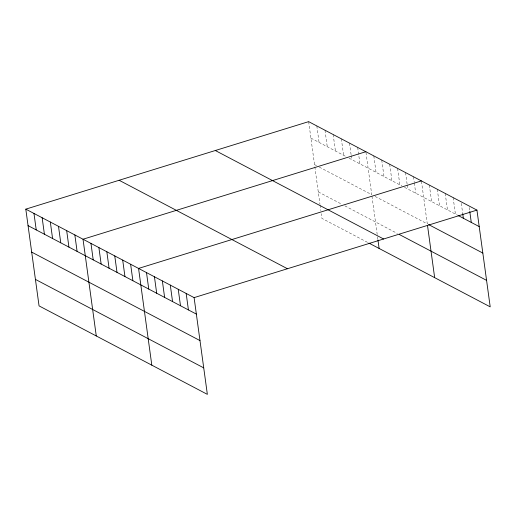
<?xml version="1.0" encoding="UTF-8"?>
<svg xmlns="http://www.w3.org/2000/svg" width="516" height="516" viewBox="0 0 516 516"><rect width="100%" height="100%" fill="white"/><g stroke="black" fill="none" stroke-linecap="round" stroke-linejoin="round"><path stroke-width="0.39" stroke-dasharray="2.58 1.94" d="M310.903 138.114L346.326 156.735M349.055 158.173L401.848 185.921M404.492 187.314L457.389 215.12M314.534 164.604L316.572 165.681M319.301 167.113L371.752 194.687L365.87 151.717M375.061 196.422L427.293 223.88L421.411 180.916M318.269 191.894L342.114 204.426M344.836 205.858L397.314 233.445M367.54 242.372L321.9 218.378L321.255 213.708M469.231 207.509L469.657 210.651M461.298 203.336L462.588 212.753M453.145 197.596L455.402 214.076M445.211 193.429L447.469 209.902M437.278 189.256L439.535 205.736M429.344 185.089L431.602 201.562M413.477 176.743L414.225 182.238M414.335 183.019L415.728 193.223M405.537 172.576L407.15 184.341M407.259 185.128L407.795 189.05M397.604 168.403L399.861 184.883M389.67 164.23L391.928 180.71M381.737 160.063L383.994 176.536M373.803 155.89L376.061 172.37M371.959 196.203L377.202 234.438M377.518 236.773L377.841 239.114M357.691 147.421L359.949 163.901M349.519 143.126L351.132 154.897M351.241 155.677L351.777 159.605M341.347 138.83L343.604 155.303M333.168 134.534L335.426 151.007M324.996 130.232L327.254 146.712M316.818 125.936L319.075 142.416M308.645 121.641L314.741 166.12M314.844 166.881L319.978 204.355M320.081 205.136L320.829 210.593"/><path stroke-width="0.77" d="M25.8 209.148L194.1 297.622L207.355 394.359L39.055 305.891L25.8 209.148L308.645 121.641L476.945 210.109L490.2 306.852L368.901 243.088M365.87 151.717L83.024 239.23L96.273 335.968M421.411 180.916L138.565 268.423L151.814 365.167M194.1 297.622L476.945 210.109M458.047 215.469L479.203 226.589M428.615 224.576L482.834 253.072M399.294 234.483L486.569 280.362M215.307 150.517L383.607 238.992M119.138 180.271L287.444 268.739M28.058 225.627L196.357 314.096M31.682 252.111L199.989 340.586M35.423 279.401L203.723 367.876M469.766 211.431L471.269 222.415M462.691 213.54L463.336 218.249M427.5 225.395L434.659 277.66M377.944 239.895L379.118 248.46M186.166 293.449L188.424 309.923M178.233 289.276L180.49 305.756M170.299 285.109L172.557 301.583M162.366 280.936L164.623 297.416M154.432 276.763L156.69 293.243M146.499 272.596L148.756 289.07M130.625 264.25L132.883 280.73M122.692 260.083L124.949 276.557M114.758 255.91L117.016 272.39M106.825 251.744L109.082 268.217M98.891 247.57L101.149 264.044M90.958 243.397L93.215 259.877M74.846 234.928L77.103 251.408M66.674 230.633L68.931 247.112M58.502 226.337L60.753 242.817M50.323 222.041L52.58 238.515M42.151 217.739L44.408 234.219M33.972 213.443L36.23 229.923"/></g></svg>
